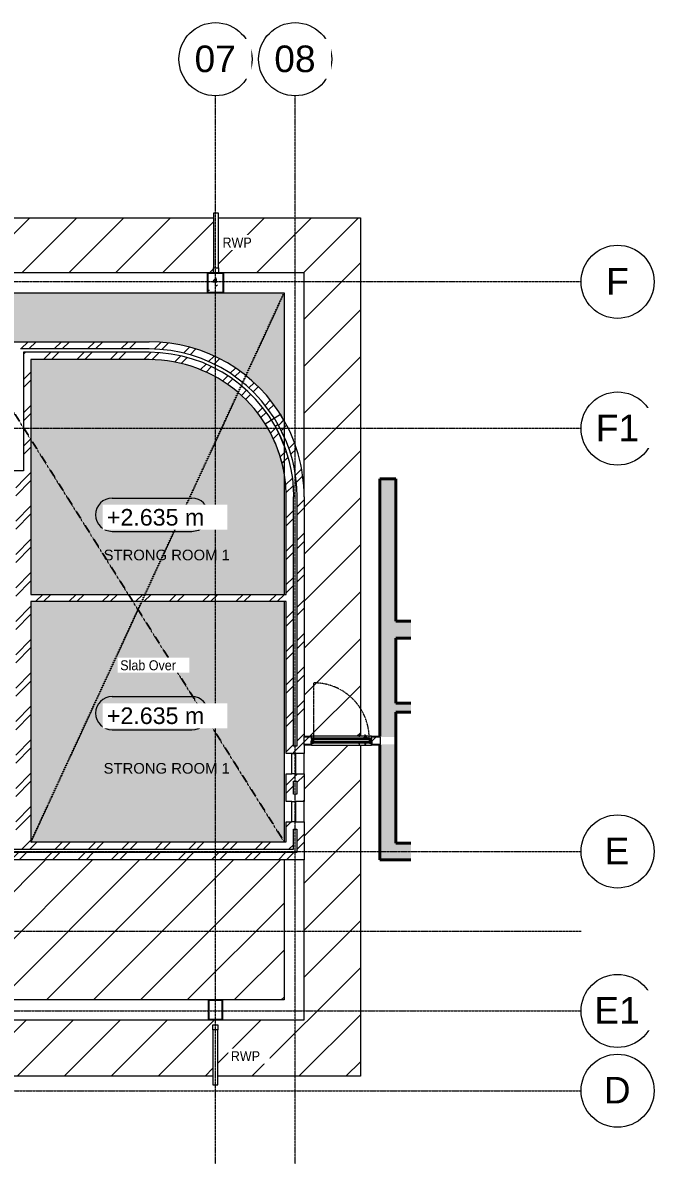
# Model space of a CAD drawing. Header units: millimetres. Extents: x 2814 to 112404, y -27229 to 26301.
# Drawn here: x 55875 to 65414, y -12248 to 4796 of the extents above; entities that cross this region are included whole.
import ezdxf

# ---------------------------------------------------------------- set-up
doc = ezdxf.new("R2010")
doc.units = ezdxf.units.MM
for name, pattern in [('Dash 1_5mm', [3, 1.5, -1.5]), ('Detail Dash', [1.1, 0.55, -0.55]), ('Grid Line', [22.225, 12.7, -3.175, 3.175, -3.175])]:
    doc.linetypes.add(name, pattern=pattern)
for name, color, linetype, lineweight in [('A-AREA-IDEN', 2, 'Continuous', 5), ('A-CLNG', 13, 'Continuous', 9), ('A-CLNG-PATT', 13, 'Continuous', 9), ('A-DETL', 90, 'Continuous', 5), ('A-DOOR', 31, 'Continuous', 5), ('A-FLOR-PATT', 8, 'Continuous', 9), ('A-GENM', 13, 'Continuous', 9), ('A-GLAZ', 151, 'Continuous', 5), ('A-WALL', 113, 'Continuous', 9), ('A-WALL-PATT', 111, 'Continuous', 9), ('G-ANNO-DIMS', 111, 'Continuous', 5), ('G-ANNO-TEXT', 231, 'Continuous', 5), ('I-WALL', 2, 'Continuous', 9), ('S-COLS', 52, 'Continuous', 5), ('S-GRID', 1, 'Continuous', 5), ('S-GRID-IDEN', 1, 'Continuous', 5)]:
    doc.layers.add(name, color=color, linetype=linetype, lineweight=lineweight)
doc.styles.add('Arial_2', font='arial.ttf', dxfattribs={"height": 400})
doc.styles.add('Arial_3', font='arial.ttf', dxfattribs={"width": 0.9, "height": 150})
doc.styles.add('Arial_5', font='arial.ttf', dxfattribs={"height": 250})
doc.styles.add('Arial_6', font='arial.ttf', dxfattribs={"height": 160})
pattern_1 = [(45, (60486, 0), (-251.447, 251.447), []), (45, (60486, 381), (-251.447, 251.447), [])]
pattern_2 = [(0, (60485.99, 0), (406.4, 101.6), [33.528, -271.272, 33.528, -271.272, -1625.6]), (0, (60485.99, 0), (406.4, 101.6), [-609.6, 33.528, -576.072, 33.528, -271.272, -711.2]), (0, (60485.99, 0), (406.4, 101.6), [-1524, 33.528, -169.672, 33.528, -474.472]), (120, (60638.39, 50.8), (-291.1882, 301.1527), [33.528, -271.272, 33.528, -271.272, -1625.6]), (120, (60638.39, 50.8), (-291.1882, 301.1527), [-609.6, 33.528, -576.072, 33.528, -271.272, -711.2]), (120, (60638.39, 50.8), (-291.1882, 301.1527), [-1524, 33.528, -169.672, 33.528, -474.472]), (240, (60689.19, 254), (-115.2118, -402.7527), [33.528, -271.272, 33.528, -271.272, -1625.6]), (240, (60689.19, 254), (-115.2118, -402.7527), [-609.6, 33.528, -576.072, 33.528, -271.272, -711.2]), (240, (60689.19, 254), (-115.2118, -402.7527), [-1524, 33.528, -169.672, 33.528, -474.472])]

# ---------------------------------------------------------------- blocks, each defined once
blk = doc.blocks.new('Durowin 949 x 305 - NCS6 - NCS6-1327012-CEILING - GROUND STOREY PLAN')
at = {"layer": 'A-GLAZ'}
for p, q in [((-267, -3), (-267, 53)), ((-267, 53), (38, 53)), ((38, 53), (38, -3)), ((38, -3), (-267, -3))]:
    blk.add_line(p, q, dxfattribs=at)
blk = doc.blocks.new('M_Concrete-Rectangular-Column - 200 x 300m-V9-CEILING - GROUND STOREY PLAN')
at = {"layer": 'S-COLS'}
h = blk.add_hatch(dxfattribs=at)
h.set_pattern_fill('FP_13', color=256, style=0, pattern_type=2)
h.set_pattern_definition([(230, (-1708.56, -10060.7), (-728.737, 63.756), [76.2, -838.2]), (175, (-1708.56, -10060.7), (140.97, -764.23), [60.96, -670.56]), (280.451, (-1769.3, -10055.36), (-587.77, -700.467), [64.76, -712.36]), (226.184, (-1708.6, -10263.9), (-1084.32, 168.17), [114.3, -1257.3]), (276.636, (-1798.9, -10249.9), (-949.61, -989.71), [97.14, -1068.54]), (171.184, (-1708.6, -10263.9), (-949.62, -989.7), [91.44, -1005.84]), (201, (-1810.16, -10213.1), (-606.458, 409.06), [76.2, -838.2]), (146, (-1810.16, -10213.1), (-247.21, -736.753), [60.96, -670.56]), (251.451, (-1860.7, -10179), (-853.67, -327.685), [64.76, -712.36]), (217.5, (-1708.56, -10060.67), (-12.355, -338.22), [33.528, -628.904, 33.528, -1320.292]), (217.5, (-1708.56, -10060.67), (-12.355, -338.22), [-695.96, -647.192, 33.528, -639.572]), (187.5, (-1708.56, -10060.67), (-267.279, -400.722), [33.528, -354.584, 33.528, -870.204]), (187.5, (-1708.56, -10060.67), (-267.279, -400.722), [-421.64, -613.664, 33.528, -223.012]), (147.5, (-1482, -10060.67), (-542.363, 22.915), [33.528, -220.472, 33.528, -1810.512]), (147.5, (-1482, -10060.67), (-542.363, 22.915), [-287.528, -758.952, 33.528, -1018.032]), (137.5, (-1380.4, -10060.67), (-592.517, -101.707), [33.528, -296.672, 33.528, -1239.52]), (137.5, (-1380.4, -10060.67), (-592.517, -101.707), [-363.728, -492.76, 33.528, -713.232])])
h.paths.add_polyline_path([(-100, 150), (-100, -150), (100, -150), (100, 150)])
at = {"layer": 'S-COLS', "lineweight": 25}
for p, q in [((-100, 150), (100, 150)), ((-100, -150), (-100, 150)), ((100, 150), (100, -150)), ((100, -150), (-100, -150))]:
    blk.add_line(p, q, dxfattribs=at)
blk = doc.blocks.new('Door Aluminium - Single Opening Out with Cill - Door Aluminium Single Opening Out with Cill 900x2100-1421182-CEILING - GROUND STOREY PLAN')
at = {"layer": 'A-DOOR', "linetype": 'Detail Dash'}
blk.add_line((-417, 37), (-417, 871), dxfattribs=at)
at = {"layer": 'A-DOOR'}
for p, q in [((-450, 22), (-450, 38)), ((-420, 38), (-450, 38)), ((-449, 22), (-450, 22)), ((-450, 22), (-449, 22)), ((-446, 25), (-449, 25)), ((-449, 25), (-446, 25)), ((-449, 25), (-449, 22)), ((-449, 25), (-449, 22)), ((-449, 22), (-445, 22)), ((-448, 35), (-448, 26)), ((-448, 35), (-422, 35)), ((-444, 26), (-448, 26)), ((-446, -24), (-446, 25)), ((-422, 26), (-444, 26)), ((-444, 26), (-444, -26)), ((-424, -2), (-424, 20)), ((-422, 20), (-424, 20)), ((-424, 20), (-422, 20)), ((-421, 19), (-423, 19)), ((-423, 19), (-421, 19)), ((-423, 19), (-423, 0)), ((-421, 0), (-423, 0)), ((-423, 0), (-421, 0)), ((-422, 20), (-422, 35)), ((-421, 17), (-421, 19)), ((-421, 17), (-421, 19)), ((-421, 17), (-420, 17)), ((-421, 0), (-421, 3)), ((-420, 3), (-421, 3)), ((-421, 0), (-421, 3)), ((333, 38), (-420, 38)), ((-420, 38), (-420, 17)), ((-420, 35), (-420, 32)), ((420, 35), (-420, 35)), ((420, 32), (-420, 32)), ((420, 30), (-420, 30)), ((-420, 19), (-420, 17)), ((420, 19), (-420, 19)), ((-420, 17), (-420, 3)), ((420, 17), (-420, 17)), ((-420, 3), (-420, -10)), ((-417, 35), (-417, 37)), ((-322, 37), (-417, 37)), ((322, 37), (-322, 37)), ((-322, 37), (-322, 35)), ((261, 71), (262, 71)), ((261, 71), (275, 71)), ((273, 71), (275, 71)), ((322, 35), (322, 37)), ((322, 37), (417, 37)), ((322, 35), (322, 37)), ((393, 43), (333, 43)), ((333, 38), (333, 43)), ((333, 38), (393, 38)), ((343, 48), (343, 43)), ((383, 48), (343, 48)), ((344, 48), (343, 48)), ((356, 64), (356, 48)), ((370, 48), (370, 64)), ((383, 43), (383, 48)), ((383, 48), (383, 48)), ((393, 38), (393, 43)), ((420, 38), (393, 38)), ((417, 37), (417, 35)), ((420, 17), (420, 38)), ((420, 38), (450, 38)), ((420, 32), (420, 35)), ((420, 17), (420, 19)), ((420, 3), (420, 17)), ((421, 17), (420, 17)), ((420, -10), (420, 3)), ((420, 3), (421, 3)), ((423, 19), (421, 19)), ((421, 19), (421, 17)), ((423, 19), (421, 19)), ((421, 19), (421, 17)), ((421, 3), (421, 0)), ((421, 3), (421, 0)), ((421, 0), (423, 0)), ((421, 0), (423, 0)), ((448, 35), (422, 35)), ((422, 35), (422, 20)), ((444, 26), (422, 26)), ((422, 20), (424, 20)), ((422, 20), (424, 20)), ((423, 0), (423, 19)), ((424, 20), (424, -2)), ((444, -26), (444, 26)), ((444, 26), (448, 26)), ((445, 22), (449, 22)), ((449, 25), (446, 25)), ((446, 25), (446, -24)), ((449, 25), (446, 25)), ((448, 26), (448, 35)), ((449, 22), (449, 25)), ((449, 22), (449, 25)), ((450, 22), (449, 22)), ((450, 22), (449, 22)), ((450, 38), (450, 22)), ((-450, -37), (-450, -22)), ((-449, -22), (-450, -22)), ((-450, -22), (-449, -22)), ((-450, -37), (-420, -37)), ((-446, -22), (-449, -22)), ((-449, -22), (-449, -24)), ((-449, -22), (-449, -24)), ((-446, -24), (-449, -24)), ((-449, -24), (-446, -24)), ((-448, -26), (-444, -26)), ((-448, -26), (-448, -35)), ((-422, -35), (-448, -35)), ((-444, -26), (-422, -26)), ((-422, -2), (-424, -2)), ((-424, -2), (-422, -2)), ((-422, -35), (-422, -2)), ((-405, -10), (-420, -10)), ((-420, -11), (-420, -13)), ((420, -11), (-420, -11)), ((-420, -12), (-405, -12)), ((-420, -12), (-420, -37)), ((420, -13), (-420, -13)), ((-420, -22), (-420, -24)), ((420, -22), (-420, -22)), ((420, -24), (-420, -24)), ((420, -29), (-420, -29)), ((420, -30), (-420, -30)), ((-420, -35), (-420, -37)), ((420, -35), (-420, -35)), ((420, -37), (-420, -37)), ((-405, -10), (-405, -12)), ((275, -38), (261, -38)), ((262, -38), (261, -38)), ((275, -38), (273, -38)), ((405, -12), (405, -10)), ((405, -10), (420, -10)), ((420, -12), (405, -12)), ((420, -13), (420, -11)), ((420, -37), (420, -12)), ((420, -24), (420, -22)), ((420, -37), (420, -35)), ((450, -37), (420, -37)), ((424, -2), (422, -2)), ((422, -2), (422, -35)), ((424, -2), (422, -2)), ((422, -26), (444, -26)), ((422, -35), (448, -35)), ((448, -26), (444, -26)), ((449, -22), (446, -22)), ((446, -24), (449, -24)), ((446, -24), (449, -24)), ((448, -35), (448, -26)), ((449, -24), (449, -22)), ((449, -22), (450, -22)), ((449, -24), (449, -22)), ((449, -22), (450, -22)), ((450, -22), (450, -37))]:
    blk.add_line(p, q, dxfattribs=at)
at = {"layer": 'A-DOOR', "flags": 128}
for points in [[(265, 81), (265, 80), (265, 80), (264, 79), (264, 79), (264, 78), (263, 78), (263, 77), (263, 76), (262, 76), (262, 75), (262, 75), (262, 74), (262, 74), (262, 73), (262, 72), (262, 72), (261, 71), (261, 71), (261, 71)], [(276, 85), (276, 85), (275, 85), (275, 85), (274, 85), (273, 85), (273, 85), (272, 85), (272, 85), (271, 85), (271, 84), (270, 84), (270, 84), (269, 84), (268, 83), (268, 83), (267, 83), (267, 82), (267, 82)], [(275, 71), (275, 71), (275, 71), (275, 71), (275, 71), (275, 71), (275, 71), (275, 71), (275, 71), (275, 71), (276, 71), (276, 71), (276, 71), (276, 71), (276, 71), (276, 71), (276, 71), (276, 71), (276, 71), (276, 71), (276, 71), (276, 71), (276, 71), (276, 71), (276, 71), (276, 71), (276, 71), (276, 71), (276, 71), (276, 71), (276, 71), (276, 71), (276, 71), (276, 71), (276, 71), (276, 71), (276, 71), (276, 71), (276, 71)], [(358, 83), (357, 84), (356, 84), (356, 84), (355, 85), (354, 85), (353, 85), (352, 85), (351, 85), (350, 85), (350, 85), (349, 85), (348, 85)], [(366, 77), (366, 77), (365, 78), (364, 79), (364, 79), (363, 80), (362, 80), (362, 81), (361, 82)], [(370, 64), (370, 64), (370, 65), (370, 66), (370, 67), (370, 68), (370, 69), (370, 70), (369, 70), (369, 71), (369, 72), (368, 73), (368, 74)], [(261, -38), (261, -39), (261, -39), (262, -40), (262, -40), (262, -41), (262, -42), (262, -42), (262, -43), (262, -43), (263, -44), (263, -44), (263, -45), (263, -45), (264, -46), (264, -46), (264, -47), (265, -47), (265, -48)], [(266, -49), (267, -50), (267, -50), (268, -50), (268, -51), (269, -51), (269, -51), (270, -52), (270, -52), (271, -52), (272, -52), (272, -52), (273, -53), (273, -53), (274, -53), (274, -53), (275, -53), (276, -53), (276, -53), (276, -53)], [(276, -39), (276, -39), (276, -39), (276, -39), (276, -39), (276, -39), (276, -39), (276, -39), (276, -39), (276, -39), (276, -39), (276, -39), (276, -39), (276, -39), (276, -39), (276, -39), (276, -39), (276, -39), (276, -39), (276, -39), (276, -39), (276, -39), (276, -39), (276, -39), (276, -39), (276, -39), (276, -38), (276, -38), (276, -38), (275, -38), (275, -38), (275, -38), (275, -38), (275, -38), (275, -38), (275, -38), (275, -38), (275, -38), (275, -38), (275, -38)], [(348, -53), (349, -53), (350, -53), (351, -53), (352, -53), (353, -53), (354, -52), (355, -52), (355, -52), (356, -52), (357, -51), (358, -51), (359, -51)], [(362, -49), (362, -48), (363, -48), (364, -47), (364, -46), (365, -46), (365, -45), (366, -44), (366, -44)], [(368, -41), (369, -40), (369, -39), (369, -38), (370, -37)]]:
    blk.add_lwpolyline(points, dxfattribs=at)
at = {"layer": 'A-DOOR', "linetype": 'Detail Dash'}
blk.add_arc((-417, 37), 834, 360, 90, dxfattribs=at)
blk = doc.blocks.new('Downpipe - Downpipe-V10-CEILING - GROUND STOREY PLAN')
at = {"layer": 'A-GENM', "lineweight": 5}
for p, q in [((0, 900), (-75, 900)), ((-75, 900), (-75, 75)), ((0, 75), (0, 900)), ((-75, 0), (-75, 75)), ((-75, 75), (0, 75)), ((0, 75), (0, 0))]:
    blk.add_line(p, q, dxfattribs=at)
blk = doc.blocks.new('Downpipe - Downpipe-1373795-CEILING - GROUND STOREY PLAN')
at = {"layer": 'A-GENM', "lineweight": 5}
for p, q in [((-75, -75), (-75, 0)), ((-75, 0), (0, 0)), ((0, 0), (0, -75)), ((0, -75), (-75, -75)), ((-75, -75), (-75, -900)), ((0, -900), (0, -75)), ((-75, -900), (0, -900))]:
    blk.add_line(p, q, dxfattribs=at)
blk = doc.blocks.new('M_Concrete-Rectangular-Column - 230 x 300m 2-1373261-CEILING - GROUND STOREY PLAN')
at = {"layer": 'S-COLS'}
h = blk.add_hatch(dxfattribs=at)
h.set_pattern_fill('FP_18', color=256, style=0, pattern_type=2)
h.set_pattern_definition([(230, (-1708.56, 881.3), (-728.74, 63.76), [76.2, -838.2]), (175, (-1708.56, 881.3), (140.97, -764.23), [60.96, -670.56]), (280.45, (-1769.3, 886.64), (-587.77, -700.47), [64.76, -712.36]), (226.184, (-1708.6, 678.1), (-1084.3, 168.17), [114.3, -1257.3]), (276.636, (-1798.9, 692.1), (-949.6, -989.7), [97.14, -1068.54]), (171.184, (-1708.6, 678.1), (-949.6, -989.7), [91.44, -1005.84]), (201, (-1810.16, 728.9), (-606.46, 409.06), [76.2, -838.2]), (146, (-1810.16, 728.9), (-247.2, -736.75), [60.96, -670.56]), (251.45, (-1860.7, 763), (-853.67, -327.69), [64.76, -712.36]), (217.5, (-1708.56, 881.33), (-12.355, -338.22), [33.53, -628.904, 33.53, -647.19, -673.1]), (217.5, (-1708.56, 881.33), (-12.355, -338.22), [-1343.15, 33.53, -639.57]), (187.5, (-1708.56, 881.33), (-267.28, -400.72), [33.53, -354.584, 33.53, -613.664, -256.54]), (187.5, (-1708.56, 881.33), (-267.28, -400.72), [-1035.3, 33.53, -223.01]), (147.5, (-1482, 881.33), (-542.363, 22.915), [33.53, -220.47, 33.53, -758.95, -1051.56]), (147.5, (-1482, 881.33), (-542.363, 22.915), [-1046.48, 33.53, -1018.03]), (137.5, (-1380.4, 881.33), (-592.52, -101.71), [33.53, -296.67, 33.53, -492.76, -746.76]), (137.5, (-1380.4, 881.33), (-592.52, -101.71), [-856.49, 33.53, -713.23])])
h.paths.add_polyline_path([(-115, 150), (-115, -150), (115, -150), (115, 150)])
at = {"layer": 'S-COLS', "lineweight": 25}
for p, q in [((-115, 150), (115, 150)), ((-115, -150), (-115, 150)), ((115, 150), (115, -150)), ((115, -150), (-115, -150))]:
    blk.add_line(p, q, dxfattribs=at)
blk = doc.blocks.new('Grid - M_Grid Head - Circle-13408-CEILING - GROUND STOREY PLAN')
at = {"layer": 'S-GRID-IDEN'}
blk.add_circle((0, 0), 5.5, dxfattribs=at)
blk = doc.blocks.new('Spot Elevations - SVA_Spot Elevation - plan FFL-52297-CEILING - GROUND STOREY PLAN')
at = {"layer": 'G-ANNO-DIMS'}
for p, q in [((-0.5, 5), (11.5, 5)), ((-0.5, 0), (11.5, 0))]:
    blk.add_line(p, q, dxfattribs=at)
for centre, start, end in [((-0.5, 2.5), 90, 270), ((11.5, 2.5), 270, 90)]:
    blk.add_arc(centre, 2.5, start, end, dxfattribs=at)

msp = doc.modelspace()

# ---------------------------------------------------------------- hatches: boundary and pattern name
at = {"layer": 'A-CLNG-PATT'}
h = msp.add_hatch(dxfattribs=at)
h.set_pattern_fill('FP_3', color=256, style=0, pattern_type=2)
h.set_pattern_definition([(45, (60486, 0), (-353.5534, 353.5534), [])])
h.paths.add_polyline_path([(44790.4, -23033.8), (44790.4, -11058.7), (47939.9, -11058.7), (47939.9, -10259.8), (48014.9, -10259.8), (48014.9, -11058.7), (58739.9, -11058.7), (58739.9, -10285.7), (58814.9, -10285.7), (58814.9, -11058.7), (60960.4, -11058.7), (60960.4, -6077.3), (60112.4, -6077.3), (60112.4, -10210.7), (43962.4, -10210.7), (43962.4, -13525.7), (44214.4, -13525.7), (44214.4, -13825.7), (43962.4, -13825.7), (43962.4, -18319.7), (44214.4, -18319.7), (44214.4, -18619.7), (43962.4, -18619.7), (43962.4, -22210.7), (30225.4, -22210.7), (30225.4, 1031.3), (58747.4, 1031.3), (58747.4, 1859.3), (48014.9, 1859.3), (48014.9, 1090.1), (47939.9, 1090.1), (47939.9, 1859.3), (38414.9, 1859.3), (38414.9, 1105.1), (38339.9, 1105.1), (38339.9, 1859.3), (29377.4, 1859.3), (29377.4, -1265.5), (30175.4, -1265.5), (30175.4, -1340.5), (29377.4, -1340.5), (29377.4, -7635.5), (30175.4, -7635.5), (30175.4, -7710.5), (29377.4, -7710.5), (29377.4, -7729.7), (30205.4, -7729.7), (30205.4, -7802.7), (29377.4, -7802.7), (29377.4, -20829.5), (30175.4, -20829.5), (30175.4, -20904.5), (29377.4, -20904.5), (29377.4, -23033.8), (33312.4, -23033.8), (33312.4, -22259.8), (33387.4, -22259.8), (33387.4, -23033.8), (43123.9, -23033.8), (43123.9, -22259.8), (43198.9, -22259.8), (43198.9, -23033.8)])
h.paths.add_polyline_path([(32511.4, -21910.7), (32511.4, -18625.7), (32259.4, -18625.7), (32259.4, -18325.7), (32511.4, -18325.7), (32511.4, -13825.7), (32239.4, -13825.7), (32239.4, -13525.7), (32511.4, -13525.7), (32511.4, -11425.7), (32259.4, -11425.7), (32259.4, -11125.7), (32511.4, -11125.7), (32511.4, -7825.7), (30525.4, -7825.7), (30525.4, -21910.7), (32220.9, -21910.7)])
h.paths.add_polyline_path([(53293.6, -9910.7), (59812.4, -9910.7), (59812.4, -7802.7), (43962.4, -7802.7), (43962.4, -9910.7), (51677.4, -9910.7)])
h.paths.add_polyline_path([(60189.7, -5943.3), (60960.4, -5943.3), (60960.4, -5938.8), (60950.9, -5937.9), (60949.7, -5937.9), (60946.4, -5939.8), (60936.8, -5939.8), (60940.3, -5929.2), (60950.9, -5924.8), (60960.4, -5924.8), (60960.4, 1859.3), (58822.4, 1859.3), (58822.4, 1031.3), (60112.4, 1031.3), (60112.4, -5943.3), (60142.2, -5943.3)])
h.paths.add_polyline_path([(38192.7, -1184.7), (38233.4, -1184.7), (38233.4, 731.3), (30525.4, 731.3), (30525.4, -1184.7), (36435.4, -1184.7)])
at = {"layer": 'A-FLOR-PATT', "lineweight": 5}
h = msp.add_hatch(dxfattribs=at)
h.set_pattern_fill('FP_17', color=135, style=0, pattern_type=2)
h.set_pattern_definition([(50, (60486, 0), (364.368, -31.878), [38.1, -419.1]), (355, (60486, 0), (-70.486, 382.113), [30.48, -335.28]), (100.451, (60516.35, -2.66), (293.885, 350.233), [32.38, -356.18]), (46.184, (60486, 101.6), (542.158, -84.086), [57.15, -628.65]), (96.636, (60531.17, 94.6), (474.805, 494.855), [48.57, -534.27]), (351.184, (60486, 101.6), (474.81, 494.85), [45.72, -502.92]), (21, (60536.8, 76.2), (303.2285, -204.53), [38.1, -419.1]), (326, (60536.8, 76.2), (123.604, 368.376), [30.48, -335.28]), (71.451, (60562.06, 59.16), (426.834, 163.843), [32.38, -356.18]), (37.5, (60485.99, 0), (6.1766, 169.1102), [3.353, -327.863, 3.353, -337.007, -336.55]), (37.5, (60485.99, 0), (6.1766, 169.1102), [-671.576, 3.353, -333.197]), (7.5, (60485.99, 0), (133.639, 200.3615), [3.353, -190.703, 3.353, -320.243, -128.27]), (7.5, (60485.99, 0), (133.639, 200.3615), [-517.652, 3.353, -124.917]), (327.5, (60372.7, 0), (271.1818, -11.4584), [3.353, -123.647, 3.353, -392.887, -525.78]), (327.5, (60372.7, 0), (271.1818, -11.4584), [-523.24, 3.353, -522.427]), (317.5, (60321.9, 0), (296.2585, 50.853), [3.353, -161.747, 3.353, -259.791, -373.38]), (317.5, (60321.9, 0), (296.2585, 50.853), [-428.244, 3.353, -370.027])])
h.paths.add_polyline_path([(59615.3, -7532.7), (59812.4, -7532.7), (59812.4, -3916.7), (55999.9, -3916.7), (55999.9, -7532.7), (57508.1, -7532.7)])
h.paths.add_polyline_path([(56021.2, -3806.7), (59812.4, -3806.7), (59812.4, -1996.1), (59798.9, -1925.4), (59779, -1837.1), (59766.9, -1790.9), (59732.3, -1677.9), (59716.9, -1634.5), (59675.1, -1527.7), (59661.4, -1496.7), (59603.1, -1375.4), (59526.1, -1241.6), (59437, -1110.8), (59336.5, -985.6), (59226.5, -868.5), (59104.3, -757.6), (58981.1, -661.8), (58847.1, -573.3), (58706.6, -495.5), (58560.5, -428.9), (58409.6, -373.8), (58254.9, -330.6), (58097.4, -299.6), (57937.9, -280.9), (57777.4, -274.7), (55999.9, -274.7), (55999.9, -3806.7)])
h.paths.add_polyline_path([(55729.9, -1787.7), (55729.9, -4.7), (57777.4, -4.7), (57942, -10.5), (58105.8, -27.9), (58268, -56.8), (58427.7, -97), (58584.2, -148.5), (58736.6, -210.8), (58884.3, -283.7), (59026.5, -366.8), (59162.5, -459.8), (59295.5, -565.7), (59413.1, -673.3), (59526.5, -792.7), (59631.2, -919.9), (59726.6, -1054.1), (59753.8, -1098.6), (59754.9, -1098), (59790.4, -1156.7), (59812.4, -1192.5), (59812.4, 731.3), (54587.9, 731.3), (54587.9, -1787.7), (55635.5, -1787.7)])
at = {"layer": 'A-WALL-PATT', "lineweight": 5}
h = msp.add_hatch(dxfattribs=at)
h.set_pattern_fill('FP_4', color=256, style=0, pattern_type=2)
h.set_pattern_definition(pattern_1)
h.paths.add_polyline_path([(57777.4, -114.7), (57777.4, -4.7), (55839.9, -4.7), (55839.9, -114.7), (57508.1, -114.7)])
h = msp.add_hatch(dxfattribs=at)
h.set_pattern_fill('FP_4', color=256, style=0, pattern_type=2)
h.set_pattern_definition(pattern_1)
h.paths.add_polyline_path([(55889.9, -2057.7), (55999.9, -2057.7), (55999.9, -164.7), (55889.9, -164.7), (55889.9, -1947.7)])
h = msp.add_hatch(dxfattribs=at)
h.set_pattern_fill('FP_4', color=256, style=0, pattern_type=2)
h.set_pattern_definition(pattern_1)
h.paths.add_polyline_path([(57777.4, -274.7), (57777.4, -164.7), (55999.9, -164.7), (55999.9, -274.7), (57508.1, -274.7)])
h = msp.add_hatch(dxfattribs=at)
h.set_pattern_fill('FP_4', color=256, style=0, pattern_type=2)
h.set_pattern_definition(pattern_1)
h.paths.add_polyline_path([(59812.4, -1440), (59812.4, -1194.7), (59726.6, -1054.1), (59631.2, -919.9), (59526.5, -792.7), (59413.1, -673.3), (59291.5, -562.1), (59162.5, -459.8), (59026.5, -366.8), (58884.3, -283.7), (58736.6, -210.8), (58584.2, -148.5), (58427.7, -97), (58268, -56.8), (58105.8, -27.9), (57942, -10.5), (57777.4, -4.7), (57777.4, -114.7), (57937.8, -120.5), (58097.4, -137.8), (58255.3, -166.6), (58410.8, -206.7), (58562.9, -257.9), (58710.9, -320), (58854.1, -392.5), (58991.7, -475.2), (59122.9, -567.6), (59247.2, -669.2), (59363.8, -779.5), (59472.2, -898), (59571.7, -1023.9), (59661.9, -1156.7), (59742.3, -1295.6)])
h = msp.add_hatch(dxfattribs=at)
h.set_pattern_fill('FP_4', color=256, style=0, pattern_type=2)
h.set_pattern_definition(pattern_1)
h.paths.add_polyline_path([(59812.4, -1989), (59812.4, -1571.9), (59748.6, -1420.4), (59673.5, -1274.1), (59587.6, -1133.9), (59491.3, -1000.5), (59385.2, -874.9), (59270, -757.6), (59146.2, -649.3), (59014.5, -550.8), (58875.8, -462.4), (58730.8, -384.8), (58580.4, -318.3), (58425.4, -263.4), (58266.7, -220.4), (58105.2, -189.5), (57941.8, -170.9), (57777.4, -164.7), (57777.4, -274.7), (57937.9, -280.9), (58097.4, -299.6), (58254.9, -330.6), (58409.6, -373.8), (58561.7, -429.5), (58706.6, -495.5), (58847.1, -573.3), (58981.1, -661.8), (59107.8, -760.4), (59226.5, -868.5), (59336.5, -985.6), (59437, -1110.8), (59527.5, -1243.5), (59607.3, -1382.8), (59676.2, -1527.9), (59733.5, -1677.9), (59779, -1831.9), (59798.9, -1925.4)])
h = msp.add_hatch(dxfattribs=at)
h.set_pattern_fill('FP_4', color=256, style=0, pattern_type=2)
h.set_pattern_definition(pattern_1)
h.paths.add_polyline_path([(59952.4, -2339.7), (59948, -2201.1), (59934.8, -2063), (59912.6, -1925.4), (59878.8, -1779.7), (59842.8, -1657.9), (59795.2, -1527.7), (59739.4, -1400.8), (59675.5, -1277.7), (59648.1, -1230), (59619.4, -1183.1), (59526.2, -1241.6), (59598.9, -1366.7), (59662.5, -1496.7), (59716.9, -1630.7), (59761.8, -1768.3), (59796.9, -1908.7), (59822.2, -2051.2), (59837.4, -2195.1), (59842.4, -2339.7)])
h = msp.add_hatch(dxfattribs=at)
h.set_pattern_fill('FP_4', color=256, style=0, pattern_type=2)
h.set_pattern_definition(pattern_1)
h.paths.add_polyline_path([(60002.4, -2339.7), (60112.4, -2339.7), (60107.6, -2189.9), (60093.2, -2040.7), (60069.3, -1892.8), (60035.9, -1746.6), (59993.2, -1603), (59941.3, -1462.4), (59880.6, -1325.3), (59811.2, -1192.5), (59783.6, -1144.9), (59754.9, -1098), (59619.4, -1183.1), (59648.1, -1230.1), (59675.5, -1277.7), (59717.9, -1251.1), (59783.5, -1377.2), (59840.9, -1507.3), (59889.8, -1640.8), (59930.1, -1777.1), (59963.2, -1925.4), (59984.3, -2056.1), (59997.9, -2197.6)])
h = msp.add_hatch(dxfattribs=at)
h.set_pattern_fill('FP_4', color=256, style=0, pattern_type=2)
h.set_pattern_definition(pattern_1)
h.paths.add_polyline_path([(55769.9, -2057.7), (55889.9, -2057.7), (55889.9, -1947.7), (54427.9, -1947.7), (54427.9, -2057.7), (55729.9, -2057.7)])
h = msp.add_hatch(dxfattribs=at)
h.set_pattern_fill('FP_4', color=256, style=0, pattern_type=2)
h.set_pattern_definition(pattern_1)
h.paths.add_polyline_path([(55999.9, -7532.7), (55999.9, -2057.7), (55769.9, -2057.7), (55769.9, -7532.7)])
at = {"layer": 'A-WALL-PATT'}
h = msp.add_hatch(color=9, dxfattribs=at)
h.paths.add_polyline_path([(61492.4, -7802.7), (61492.4, -6065.3), (61250.4, -6065.3), (61250.4, -7802.7)])
h.paths.add_polyline_path([(61492.4, -5955.3), (61492.4, -2066.7), (61250.4, -2066.7), (61250.4, -5955.3), (61262.4, -5955.3)])
at = {"layer": 'A-WALL-PATT', "lineweight": 5}
h = msp.add_hatch(dxfattribs=at)
h.set_pattern_fill('FP_4', color=256, style=0, pattern_type=2)
h.set_pattern_definition(pattern_1)
h.paths.add_polyline_path([(59842.4, -7642.7), (59952.4, -7642.7), (59952.4, -7338.2), (59977.4, -7338.2), (59977.4, -7228.2), (59842.4, -7228.2), (59842.4, -7532.7)])
h.paths.add_polyline_path([(59842.4, -6923.2), (59977.4, -6923.2), (59977.4, -6813.2), (59952.4, -6813.2), (59952.4, -6618.2), (59977.4, -6618.2), (59977.4, -6508.2), (59842.4, -6508.2), (59842.4, -6910.7)])
h.paths.add_polyline_path([(59924.4, -6203.2), (59977.4, -6203.2), (59977.4, -6093.2), (59952.4, -6093.2), (59952.4, -2339.7), (59842.4, -2339.7), (59842.4, -6203.2)])
h = msp.add_hatch(dxfattribs=at)
h.set_pattern_fill('FP_4', color=256, style=0, pattern_type=2)
h.set_pattern_definition(pattern_1)
h.paths.add_polyline_path([(60002.4, -7802.7), (60112.4, -7802.7), (60112.4, -7228.2), (59977.4, -7228.2), (59977.4, -7338.2), (60002.4, -7338.2), (60002.4, -7692.7)])
h.paths.add_polyline_path([(60112.4, -6923.2), (60112.4, -6508.2), (59977.4, -6508.2), (59977.4, -6618.2), (60002.4, -6618.2), (60002.4, -6813.2), (59977.4, -6813.2), (59977.4, -6923.2), (59980.4, -6923.2)])
h.paths.add_polyline_path([(59977.4, -6203.2), (60112.4, -6203.2), (60112.4, -2339.7), (60002.4, -2339.7), (60002.4, -6093.2), (59977.4, -6093.2)])
h = msp.add_hatch(dxfattribs=at)
h.set_pattern_fill('FP_4', color=256, style=0, pattern_type=2)
h.set_pattern_definition(pattern_1)
h.paths.add_polyline_path([(59842.4, -3916.7), (59842.4, -3806.7), (55999.9, -3806.7), (55999.9, -3916.7), (59615.3, -3916.7)])
at = {"layer": 'A-WALL-PATT'}
for points in [[(61720.7, -4466.7), (61720.7, -4212.7), (61492.4, -4212.7), (61492.4, -4466.7)], [(61720.7, -5577.3), (61720.7, -5443.3), (61492.4, -5443.3), (61492.4, -5577.3)], [(61492.4, -7802.7), (61720.7, -7802.7), (61720.7, -7548.7), (61492.4, -7548.7)]]:
    msp.add_hatch(color=9, dxfattribs=at).paths.add_polyline_path(points)
at = {"layer": 'A-WALL-PATT', "lineweight": 5}
h = msp.add_hatch(dxfattribs=at)
h.set_pattern_fill('FP_14', color=256, style=0, pattern_type=2)
h.set_pattern_definition(pattern_2)
h.paths.add_polyline_path([(61195.8, -5955.3), (61250.4, -5955.3), (61250.4, -5943.3), (61124.4, -5943.3), (61124.4, -5955.3)])
h.paths.add_polyline_path([(60224.4, -5955.3), (60224.4, -5943.3), (60112.4, -5943.3), (60112.4, -5955.3), (60142.2, -5955.3)])
h = msp.add_hatch(dxfattribs=at)
h.set_pattern_fill('FP_4', color=256, style=0, pattern_type=2)
h.set_pattern_definition(pattern_1)
h.paths.add_polyline_path([(61262.4, -6065.3), (61262.4, -5955.3), (61124.4, -5955.3), (61124.4, -6010.3), (61136.4, -6010.3), (61136.4, -6065.3), (61250.4, -6065.3)])
h.paths.add_polyline_path([(60212.4, -6065.3), (60212.4, -6010.3), (60224.4, -6010.3), (60224.4, -5955.3), (60112.4, -5955.3), (60112.4, -6065.3), (60142.2, -6065.3)])
h = msp.add_hatch(dxfattribs=at)
h.set_pattern_fill('FP_14', color=256, style=0, pattern_type=2)
h.set_pattern_definition(pattern_2)
h.paths.add_polyline_path([(61250.4, -6077.3), (61250.4, -6065.3), (61136.4, -6065.3), (61136.4, -6010.3), (61124.4, -6010.3), (61124.4, -6077.3), (61195.8, -6077.3)])
h.paths.add_polyline_path([(60224.4, -6077.3), (60224.4, -6010.3), (60212.4, -6010.3), (60212.4, -6065.3), (60112.4, -6065.3), (60112.4, -6077.3), (60142.2, -6077.3)])
h = msp.add_hatch(dxfattribs=at)
h.set_pattern_fill('FP_4', color=256, style=0, pattern_type=2)
h.set_pattern_definition(pattern_1)
h.paths.add_polyline_path([(54106.9, -7667.7), (54106.9, -7532.7), (53291.9, -7532.7), (53291.9, -7667.7), (53401.9, -7667.7), (53401.9, -7642.7), (53996.9, -7642.7), (53996.9, -7667.7)])
h.paths.add_polyline_path([(54566.9, -7667.7), (54566.9, -7642.7), (59842.4, -7642.7), (59842.4, -7532.7), (54456.9, -7532.7), (54456.9, -7667.7)])
h.paths.add_polyline_path([(52831.9, -7667.7), (52941.9, -7667.7), (52941.9, -7532.7), (52124.9, -7532.7), (52124.9, -7667.7), (52234.9, -7667.7), (52234.9, -7642.7), (52831.9, -7642.7)])
h.paths.add_polyline_path([(51664.9, -7667.7), (51774.9, -7667.7), (51774.9, -7532.7), (50517.4, -7532.7), (50517.4, -7642.7), (51664.9, -7642.7)])
h = msp.add_hatch(dxfattribs=at)
h.set_pattern_fill('FP_4', color=256, style=0, pattern_type=2)
h.set_pattern_definition(pattern_1)
h.paths.add_polyline_path([(60002.4, -7802.7), (60002.4, -7692.7), (54566.9, -7692.7), (54566.9, -7667.7), (54456.9, -7667.7), (54456.9, -7802.7), (59842.4, -7802.7)])
h.paths.add_polyline_path([(54106.9, -7802.7), (54106.9, -7667.7), (53996.9, -7667.7), (53996.9, -7692.7), (53401.9, -7692.7), (53401.9, -7667.7), (53291.9, -7667.7), (53291.9, -7802.7), (53293.6, -7802.7)])
h.paths.add_polyline_path([(52941.9, -7802.7), (52941.9, -7667.7), (52831.9, -7667.7), (52831.9, -7692.7), (52234.9, -7692.7), (52234.9, -7667.7), (52124.9, -7667.7), (52124.9, -7802.7), (52239.9, -7802.7)])
h.paths.add_polyline_path([(51774.9, -7802.7), (51774.9, -7667.7), (51664.9, -7667.7), (51664.9, -7692.7), (50627.4, -7692.7), (50627.4, -7642.7), (50517.4, -7642.7), (50517.4, -7802.7), (51713.1, -7802.7)])

# ---------------------------------------------------------------- linework, layer by layer
at = {"layer": 'A-CLNG'}
for p, q in [((48014.9, 1859.3), (58747.4, 1859.3)), ((58822.4, 1859.3), (60960.4, 1859.3)), ((60960.4, 1859.3), (60960.4, -5925)), ((60960.4, -5938.5), (60960.4, -5943.3)), ((60960.4, -6077.3), (60960.4, -11058.7)), ((58739.9, -11058.7), (48014.9, -11058.7)), ((60960.4, -11058.7), (58814.9, -11058.7))]:
    msp.add_line(p, q, dxfattribs=at)
at = {"layer": 'A-DETL', "linetype": 'Dash 1_5mm', "lineweight": 25}
for p, q in [((54587.9, 761.3), (59812.4, -7532.7)), ((55999.9, -7532.7), (59812.4, 731.3))]:
    msp.add_line(p, q, dxfattribs=at)
at = {"layer": 'A-WALL', "lineweight": 18}
for p, q in [((55729.9, -4.7), (57777.4, -4.7)), ((57777.4, -274.7), (55999.9, -274.7)), ((55999.9, -274.7), (55999.9, -3806.7)), ((59526.2, -1241.6), (59754.9, -1098)), ((59812.4, -1194.7), (59812.4, -1989)), ((59842.4, -3806.7), (59842.4, -2339.7)), ((60112.4, -2339.7), (60112.4, -5943.3)), ((55999.9, -3806.7), (59842.4, -3806.7)), ((55999.9, -3916.7), (55999.9, -7532.7)), ((59842.4, -3916.7), (55999.9, -3916.7)), ((59842.4, -6203.2), (59842.4, -3916.7)), ((60112.4, -6077.3), (60112.4, -6203.2)), ((59924.4, -6203.2), (59842.4, -6203.2)), ((60112.4, -6203.2), (59980.4, -6203.2)), ((59842.4, -6923.2), (59842.4, -6508.2)), ((59842.4, -6508.2), (59924.4, -6508.2)), ((59980.4, -6508.2), (60112.4, -6508.2)), ((60112.4, -6508.2), (60112.4, -6923.2)), ((59924.4, -6923.2), (59842.4, -6923.2)), ((60112.4, -6923.2), (59980.4, -6923.2)), ((59842.4, -7532.7), (59842.4, -7228.2)), ((59842.4, -7228.2), (59924.4, -7228.2)), ((59980.4, -7228.2), (60112.4, -7228.2)), ((60112.4, -7228.2), (60112.4, -7802.7)), ((55999.9, -7532.7), (59842.4, -7532.7)), ((60112.4, -7802.7), (54456.9, -7802.7))]:
    msp.add_line(p, q, dxfattribs=at)
at = {"layer": 'A-WALL'}
for p, q in [((57777.4, -114.7), (55839.9, -114.7)), ((57777.4, -164.7), (55889.9, -164.7)), ((55889.9, -164.7), (55889.9, -1947.7)), ((59675.5, -1277.7), (59717.9, -1251.1)), ((55889.9, -1947.7), (54427.9, -1947.7)), ((59952.4, -6093.2), (59952.4, -2339.7)), ((60002.4, -2339.7), (60002.4, -6093.2)), ((60112.4, -6077.3), (60112.4, -5943.3)), ((60224.4, -5955.3), (60112.4, -5955.3)), ((61262.4, -5955.3), (61124.4, -5955.3)), ((61250.4, -5943.3), (61250.4, -5955.3)), ((60002.4, -6093.2), (59952.4, -6093.2)), ((60212.4, -6065.3), (60112.4, -6065.3)), ((60212.4, -6010.3), (60224.4, -6010.3)), ((60212.4, -6010.3), (60212.4, -6065.3)), ((61124.4, -6010.3), (61136.4, -6010.3)), ((61136.4, -6065.3), (61136.4, -6010.3)), ((61262.4, -6065.3), (61136.4, -6065.3)), ((61250.4, -6065.3), (61250.4, -6077.3)), ((59952.4, -6618.2), (60002.4, -6618.2)), ((59952.4, -6813.2), (59952.4, -6618.2)), ((60002.4, -6618.2), (60002.4, -6813.2)), ((60002.4, -6813.2), (59952.4, -6813.2)), ((59952.4, -7338.2), (60002.4, -7338.2)), ((59952.4, -7642.7), (59952.4, -7338.2)), ((60002.4, -7338.2), (60002.4, -7692.7)), ((54566.9, -7642.7), (59952.4, -7642.7)), ((60002.4, -7692.7), (54566.9, -7692.7))]:
    msp.add_line(p, q, dxfattribs=at)
at = {"layer": 'A-WALL', "flags": 128}
for points in [[(59675.5, -1277.7), (59739.4, -1400.8), (59795.2, -1527.7), (59842.8, -1657.9), (59882.1, -1790.9), (59912.8, -1926.1), (59934.8, -2063), (59948, -2201.1), (59952.4, -2339.7)], [(59717.9, -1251.1), (59783.5, -1377.2), (59840.9, -1507.3), (59889.8, -1640.8), (59930.1, -1777.1), (59961.7, -1915.7), (59984.3, -2056.1), (59997.9, -2197.6), (60002.4, -2339.7)]]:
    msp.add_lwpolyline(points, dxfattribs=at)
at = {"layer": 'A-WALL', "lineweight": 18}
for radius, start, end in [(2335, 29.3642, 90), (2065, 9.77835, 90), (2335, 360, 32.12551), (2065, 0, 32.12551)]:
    msp.add_arc((57777.4, -2339.7), radius, start, end, dxfattribs=at)
at = {"layer": 'A-WALL'}
for radius, start in [(2225, 23.85006), (2175, 20.66948)]:
    msp.add_arc((57777.4, -2339.7), radius, start, 90, dxfattribs=at)
at = {"layer": 'I-WALL'}
for p, q in [((58662.4, 1031.3), (54587.9, 1031.3)), ((60112.4, 1031.3), (58892.4, 1031.3)), ((60112.4, -2339.7), (60112.4, 1031.3)), ((54587.9, 731.3), (58662.4, 731.3)), ((58892.4, 731.3), (59812.4, 731.3)), ((59812.4, 731.3), (59812.4, -1194.7)), ((59812.4, -1996.1), (59812.4, -3806.7)), ((59812.4, -3916.7), (59812.4, -7532.7)), ((61029.4, -5943.3), (60224.4, -5943.3)), ((61124.4, -5943.3), (61043.9, -5943.3)), ((61262.4, -6065.3), (61262.4, -5955.3)), ((60224.4, -6077.3), (61124.4, -6077.3)), ((60112.4, -6508.2), (60112.4, -6203.2)), ((60112.4, -7228.2), (60112.4, -6923.2)), ((59812.4, -7802.7), (59812.4, -9910.7)), ((60112.4, -10210.7), (60112.4, -7802.7)), ((58677.4, -9910.7), (55277.4, -9910.7)), ((59812.4, -9910.7), (58877.4, -9910.7)), ((55277.4, -10210.7), (58677.4, -10210.7)), ((58877.4, -10210.7), (60112.4, -10210.7))]:
    msp.add_line(p, q, dxfattribs=at)
at = {"layer": 'I-WALL', "color": 8, "lineweight": 40}
for p, q in [((61250.4, -5943.3), (61250.4, -2066.7)), ((61250.4, -2066.7), (61492.4, -2066.7)), ((61492.4, -2066.7), (61492.4, -4212.7)), ((61492.4, -4212.7), (61720.7, -4212.7)), ((61492.4, -4466.7), (61492.4, -5443.3)), ((61720.7, -4466.7), (61492.4, -4466.7)), ((61492.4, -5443.3), (61720.7, -5443.3)), ((61492.4, -5577.3), (61492.4, -7548.7)), ((61720.7, -5577.3), (61492.4, -5577.3)), ((61250.4, -7802.7), (61250.4, -6077.3)), ((61492.4, -7548.7), (61720.7, -7548.7)), ((61720.7, -7802.7), (61250.4, -7802.7))]:
    msp.add_line(p, q, dxfattribs=at)
at = {"layer": 'I-WALL', "lineweight": 18}
for p, q in [((60112.4, -5943.3), (60224.4, -5943.3)), ((60224.4, -5943.3), (60224.4, -5972.8)), ((61124.4, -5943.3), (61250.4, -5943.3)), ((61124.4, -5972.8), (61124.4, -5943.3)), ((60224.4, -6077.3), (60112.4, -6077.3)), ((60224.4, -5988.3), (60224.4, -6032.3)), ((60224.4, -6047.8), (60224.4, -6077.3)), ((61124.4, -6032.3), (61124.4, -5988.3)), ((61124.4, -6077.3), (61124.4, -6047.8)), ((61250.4, -6077.3), (61124.4, -6077.3))]:
    msp.add_line(p, q, dxfattribs=at)
at = {"layer": 'S-GRID', "linetype": 'Grid Line'}
for p, q in [((58777.4, -26129), (58777.4, 3695.8)), ((59977.4, -26129), (59977.4, 3695.8)), ((64280.5, 896.3), (25513, 896.3)), ((64280.5, -1311.7), (25513, -1311.7)), ((25513, -7675.7), (64280.5, -7675.7)), ((25513, -8875.7), (64280.5, -8875.7)), ((25448.7, -10075.7), (64280.5, -10075.7)), ((25513, -11275.7), (64280.5, -11275.7))]:
    msp.add_line(p, q, dxfattribs=at)

# ---------------------------------------------------------------- block references
at = {"layer": 'A-DOOR', "linetype": 'Detail Dash'}
msp.add_blockref('Door Aluminium - Single Opening Out with Cill - Door Aluminium Single Opening Out with Cill 900x2100-1421182-CEILING - GROUND STOREY PLAN', (60674.4, -6010.3), dxfattribs=at)
at = {"layer": 'A-GENM', "lineweight": 5}
for name, p in [('Downpipe - Downpipe-V10-CEILING - GROUND STOREY PLAN', (58822.4, 1031.3)), ('Downpipe - Downpipe-1373795-CEILING - GROUND STOREY PLAN', (58814.9, -10285.7))]:
    msp.add_blockref(name, p, dxfattribs=at)
at = {"layer": 'A-GLAZ', "rotation": 89.99999999999972}
for p in [(59977.4, -6241.7), (59977.4, -6961.7)]:
    msp.add_blockref('Durowin 949 x 305 - NCS6 - NCS6-1327012-CEILING - GROUND STOREY PLAN', p, dxfattribs=at)
at = {"layer": 'G-ANNO-DIMS', "xscale": 99.99999999999993, "yscale": 99.99999999999993, "zscale": 99.99999999999993}
for p in [(57272.3, -2858.6), (57272.3, -5844.4)]:
    msp.add_blockref('Spot Elevations - SVA_Spot Elevation - plan FFL-52297-CEILING - GROUND STOREY PLAN', p, dxfattribs=at)
at = {"layer": 'S-COLS', "rotation": 180}
for name, p in [('M_Concrete-Rectangular-Column - 230 x 300m 2-1373261-CEILING - GROUND STOREY PLAN', (58777.4, 881.3)), ('M_Concrete-Rectangular-Column - 200 x 300m-V9-CEILING - GROUND STOREY PLAN', (58777.4, -10060.7))]:
    msp.add_blockref(name, p, dxfattribs=at)
at = {"layer": 'S-GRID-IDEN', "xscale": 99.99999999999993, "yscale": 99.99999999999993, "zscale": 99.99999999999993}
for p in [(58777.4, 4245.8), (59977.4, 4245.8)]:
    msp.add_blockref('Grid - M_Grid Head - Circle-13408-CEILING - GROUND STOREY PLAN', p, dxfattribs=at)
for p, rotation in [((64830.5, 896.3), 89.9999999999999), ((64830.5, -1311.7), 89.9999999999999), ((64830.5, -7675.7), 269.9999999999993), ((64830.5, -10075.7), 269.9999999999993), ((64830.5, -11275.7), 269.9999999999993)]:
    msp.add_blockref('Grid - M_Grid Head - Circle-13408-CEILING - GROUND STOREY PLAN', p, dxfattribs=dict(at, rotation=rotation))

# ---------------------------------------------------------------- texts
at = {"layer": 'A-AREA-IDEN', "char_height": 160, "width": 2364.978, "attachment_point": 1, "style": 'Arial_6'}
for insert in [(57093.6, -3134.7), (57093.6, -6344.9)]:
    msp.add_mtext('STRONG ROOM 1', dxfattribs=dict(at, insert=insert))

# ---------------------------------------------------------------- next in the draw order: texts
at = {"layer": 'G-ANNO-DIMS', "char_height": 250, "width": 1750.751, "attachment_point": 1, "line_spacing_factor": 0.941778, "style": 'Arial_5', "bg_fill": 3, "box_fill_scale": 1.25, "bg_fill_color": 256, "bg_fill_true_color": 13158600, "bg_fill_transparency": 0}
for insert in [(57142.8, -2522.3), (57142.8, -5508.1)]:
    msp.add_mtext('+2.635 m', dxfattribs=dict(at, insert=insert))
at = {"layer": 'G-ANNO-TEXT', "color": 7, "char_height": 150, "attachment_point": 1, "style": 'Arial_3', "bg_fill": 3, "box_fill_scale": 1.25, "bg_fill_color": 256, "bg_fill_true_color": 13158600, "bg_fill_transparency": 0}
for s, insert, width in [('RWP', (58882.8, 1562.1), 548.354), ('Slab Over', (57343.6, -4799), 1002.911), ('RWP', (59008.6, -10680.8), 548.354)]:
    msp.add_mtext(s, dxfattribs=dict(at, insert=insert, width=width))
at = {"layer": 'S-GRID-IDEN', "char_height": 400, "attachment_point": 1, "style": 'Arial_2', "bg_fill": 3, "box_fill_scale": 1.25, "bg_fill_color": 256, "bg_fill_true_color": 13158600, "bg_fill_transparency": 0}
for s, insert, width in [('07', (58462.8, 4451.4), 753.586), ('08', (59662.8, 4451.4), 753.586), ('F', (64657.6, 1104.4), 416.877), ('F1', (64502.1, -1103.6), 793.671), ('E', (64636, -7467.4), 456.962), ('E1', (64480.5, -9867.4), 833.755), ('D', (64623, -11067.4), 489.029)]:
    msp.add_mtext(s, dxfattribs=dict(at, insert=insert, width=width))

doc.saveas('drawing.dxf')
